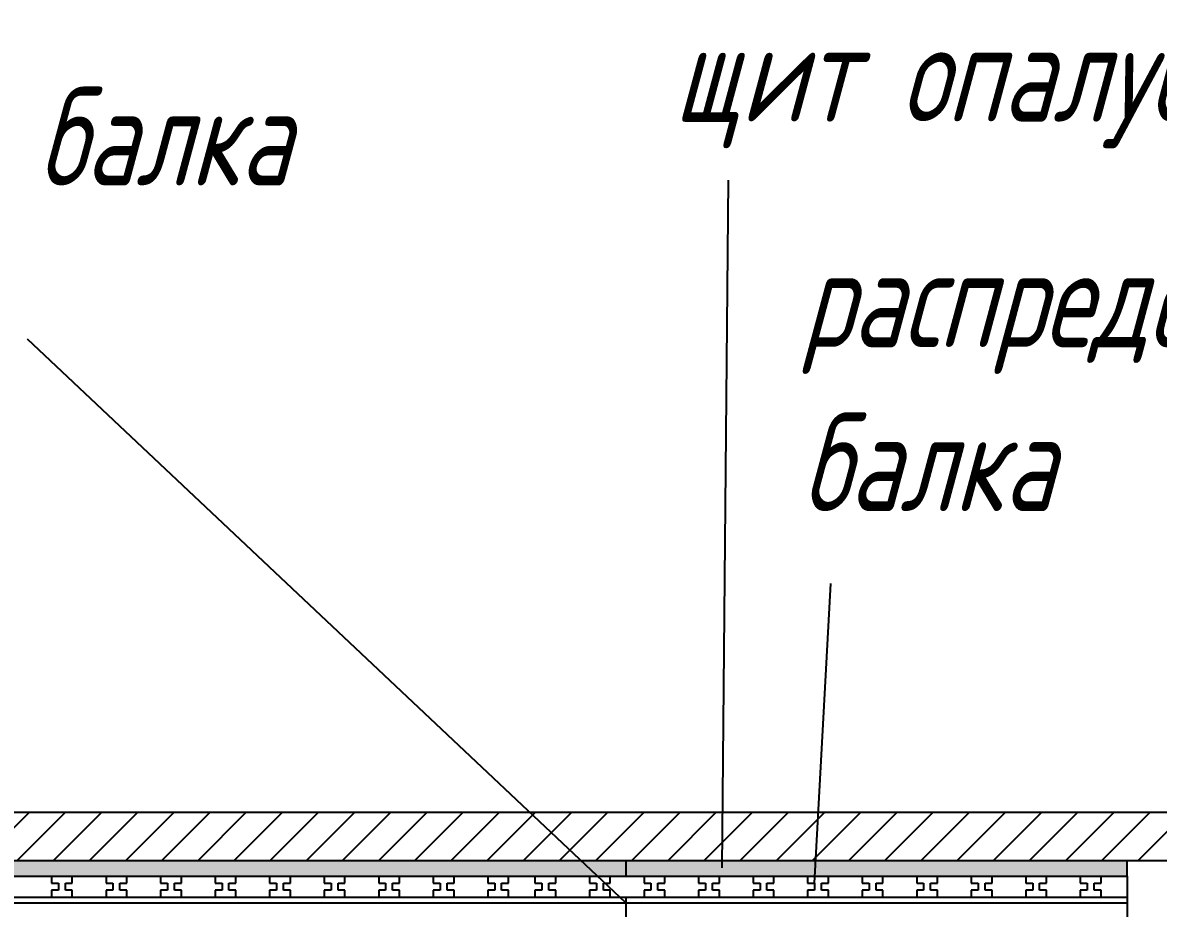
# Model space of a CAD drawing. Header units: millimetres. Extents: x 5763 to 12018931, y 39842 to 3600577.
# Drawn here: x 956862 to 961939, y 767462 to 771424 of the extents above; entities that cross this region are included whole.
import ezdxf

# ---------------------------------------------------------------- set-up
doc = ezdxf.new("R2010")
doc.units = ezdxf.units.MM
doc.layers.add('1SERV2', color=9, linetype='Continuous')
doc.styles.get("Standard").update_dxf_attribs({"font": 'romans.shx', "width": 0.7, "oblique": 15, "height": 500})

msp = doc.modelspace()

# ---------------------------------------------------------------- hatches: boundary and pattern name
h = msp.add_hatch()
h.set_pattern_fill('ANSI31', color=256, scale=36)
h.set_pattern_definition([(45, (428056.19, 63186.57), (-80.822305, 80.822305), [])])
h.paths.add_polyline_path([(967460.44913, 767891.83633), (959198.44913, 767891.83633), (952160.44913, 767891.83633), (952160.44913, 767675.83633), (967460.44913, 767675.83633)])
h = msp.add_hatch(color=256)
h.dxf.hatch_style = 1
h.paths.add_polyline_path([(959198.44913, 767675.83633), (952520.44913, 767675.83633), (952520.44913, 767605.83633), (959198.44913, 767605.83633)])
h = msp.add_hatch(color=256)
h.dxf.hatch_style = 1
h.paths.add_polyline_path([(959558.44913, 767675.83633), (959358.3302, 767675.83633), (959432.57695, 767605.83633), (959558.44913, 767605.83633)])
h.paths.add_polyline_path([(959358.3302, 767675.83633), (959198.44913, 767675.83633), (959198.44913, 767605.83633), (959432.57695, 767605.83633)])
h = msp.add_hatch(color=256)
h.dxf.hatch_style = 1
h.paths.add_polyline_path([(961800.44913, 767675.83633), (960408.22418, 767675.83633), (960404.38867, 767605.83633), (961800.44913, 767605.83633)])
h.paths.add_polyline_path([(960408.22418, 767675.83633), (959558.44913, 767675.83633), (959558.44913, 767605.83633), (960062.44913, 767605.83633), (960404.38867, 767605.83633)])
h.paths.add_polyline_path([(967100.44913, 767675.83633), (962100.44913, 767675.83633), (962100.44913, 767605.83633), (967100.44913, 767605.83633)])

# ---------------------------------------------------------------- linework, layer by layer
for p, q in [((959989.16011, 767642.49535), (960017.99253, 770719.25832)), ((959558.44913, 767487.16378), (956884.41578, 770008.24814)), ((960402.6483, 767574.07373), (960476.10172, 768914.63467)), ((952160.44913, 767891.83633), (959198.44913, 767891.83633)), ((959198.44913, 767891.83633), (967460.44913, 767891.83633)), ((952160.44913, 767675.83633), (967460.44913, 767675.83633)), ((952520.44913, 767675.83633), (959198.44913, 767675.83633)), ((959558.44913, 767675.83633), (967100.44913, 767675.83633)), ((959558.44913, 767675.83633), (959558.44913, 767605.83633)), ((961800.44913, 767605.83633), (961800.44913, 767675.83633)), ((952520.44913, 767605.83633), (959198.44913, 767605.83633)), ((956990.93926, 767605.83633), (956990.93926, 767574.07373)), ((956990.93926, 767605.83633), (956990.93926, 767574.07373)), ((956990.93926, 767574.07373), (957021.93926, 767574.07373)), ((956990.93926, 767574.07373), (957021.93926, 767574.07373)), ((957021.93926, 767574.07373), (957021.93926, 767543.07373)), ((957021.93926, 767574.07373), (957021.93926, 767543.07373)), ((957052.93926, 767543.07373), (957052.93926, 767574.07373)), ((957052.93926, 767574.07373), (957083.93926, 767574.07373)), ((957052.93926, 767543.07373), (957052.93926, 767574.07373)), ((957052.93926, 767574.07373), (957083.93926, 767574.07373)), ((957083.93926, 767574.07373), (957083.93926, 767605.83633)), ((957083.93926, 767574.07373), (957083.93926, 767605.83633)), ((957234.75866, 767605.83633), (957234.75866, 767574.07373)), ((957234.75866, 767605.83633), (957234.75866, 767574.07373)), ((957234.75866, 767574.07373), (957265.75866, 767574.07373)), ((957234.75866, 767574.07373), (957265.75866, 767574.07373)), ((957265.75866, 767574.07373), (957265.75866, 767543.07373)), ((957265.75866, 767574.07373), (957265.75866, 767543.07373)), ((957296.75866, 767543.07373), (957296.75866, 767574.07373)), ((957296.75866, 767574.07373), (957327.75866, 767574.07373)), ((957296.75866, 767543.07373), (957296.75866, 767574.07373)), ((957296.75866, 767574.07373), (957327.75866, 767574.07373)), ((957327.75866, 767574.07373), (957327.75866, 767605.83633)), ((957327.75866, 767574.07373), (957327.75866, 767605.83633)), ((957478.57806, 767605.83633), (957478.57806, 767574.07373)), ((957478.57806, 767605.83633), (957478.57806, 767574.07373)), ((957478.57806, 767574.07373), (957509.57806, 767574.07373)), ((957478.57806, 767574.07373), (957509.57806, 767574.07373)), ((957509.57806, 767574.07373), (957509.57806, 767543.07373)), ((957509.57806, 767574.07373), (957509.57806, 767543.07373)), ((957540.57806, 767543.07373), (957540.57806, 767574.07373)), ((957540.57806, 767574.07373), (957571.57806, 767574.07373)), ((957540.57806, 767543.07373), (957540.57806, 767574.07373)), ((957540.57806, 767574.07373), (957571.57806, 767574.07373)), ((957571.57806, 767574.07373), (957571.57806, 767605.83633)), ((957571.57806, 767574.07373), (957571.57806, 767605.83633)), ((957722.39746, 767605.83633), (957722.39746, 767574.07373)), ((957722.39746, 767605.83633), (957722.39746, 767574.07373)), ((957722.39746, 767574.07373), (957753.39746, 767574.07373)), ((957722.39746, 767574.07373), (957753.39746, 767574.07373)), ((957753.39746, 767574.07373), (957753.39746, 767543.07373)), ((957753.39746, 767574.07373), (957753.39746, 767543.07373)), ((957784.39746, 767543.07373), (957784.39746, 767574.07373)), ((957784.39746, 767574.07373), (957815.39746, 767574.07373)), ((957784.39746, 767543.07373), (957784.39746, 767574.07373)), ((957784.39746, 767574.07373), (957815.39746, 767574.07373)), ((957815.39746, 767574.07373), (957815.39746, 767605.83633)), ((957815.39746, 767574.07373), (957815.39746, 767605.83633)), ((957966.21686, 767605.83633), (957966.21686, 767574.07373)), ((957966.21686, 767605.83633), (957966.21686, 767574.07373)), ((957966.21686, 767574.07373), (957997.21686, 767574.07373)), ((957966.21686, 767574.07373), (957997.21686, 767574.07373)), ((957997.21686, 767574.07373), (957997.21686, 767543.07373)), ((957997.21686, 767574.07373), (957997.21686, 767543.07373)), ((958028.21686, 767543.07373), (958028.21686, 767574.07373)), ((958028.21686, 767574.07373), (958059.21686, 767574.07373)), ((958028.21686, 767543.07373), (958028.21686, 767574.07373)), ((958028.21686, 767574.07373), (958059.21686, 767574.07373)), ((958059.21686, 767574.07373), (958059.21686, 767605.83633)), ((958059.21686, 767574.07373), (958059.21686, 767605.83633)), ((958210.03625, 767605.83633), (958210.03625, 767574.07373)), ((958210.03625, 767605.83633), (958210.03625, 767574.07373)), ((958210.03625, 767574.07373), (958241.03625, 767574.07373)), ((958210.03625, 767574.07373), (958241.03625, 767574.07373)), ((958241.03625, 767574.07373), (958241.03625, 767543.07373)), ((958241.03625, 767574.07373), (958241.03625, 767543.07373)), ((958272.03625, 767543.07373), (958272.03625, 767574.07373)), ((958272.03625, 767574.07373), (958303.03625, 767574.07373)), ((958272.03625, 767543.07373), (958272.03625, 767574.07373)), ((958272.03625, 767574.07373), (958303.03625, 767574.07373)), ((958303.03625, 767574.07373), (958303.03625, 767605.83633)), ((958303.03625, 767574.07373), (958303.03625, 767605.83633)), ((958453.85565, 767605.83633), (958453.85565, 767574.07373)), ((958453.85565, 767605.83633), (958453.85565, 767574.07373)), ((958453.85565, 767574.07373), (958484.85565, 767574.07373)), ((958453.85565, 767574.07373), (958484.85565, 767574.07373)), ((958484.85565, 767574.07373), (958484.85565, 767543.07373)), ((958484.85565, 767574.07373), (958484.85565, 767543.07373)), ((958515.85565, 767543.07373), (958515.85565, 767574.07373)), ((958515.85565, 767574.07373), (958546.85565, 767574.07373)), ((958515.85565, 767543.07373), (958515.85565, 767574.07373)), ((958515.85565, 767574.07373), (958546.85565, 767574.07373)), ((958546.85565, 767574.07373), (958546.85565, 767605.83633)), ((958546.85565, 767574.07373), (958546.85565, 767605.83633)), ((958697.67505, 767605.83633), (958697.67505, 767574.07373)), ((958697.67505, 767605.83633), (958697.67505, 767574.07373)), ((958697.67505, 767574.07373), (958728.67505, 767574.07373)), ((958697.67505, 767574.07373), (958728.67505, 767574.07373)), ((958728.67505, 767574.07373), (958728.67505, 767543.07373)), ((958728.67505, 767574.07373), (958728.67505, 767543.07373)), ((958759.67505, 767543.07373), (958759.67505, 767574.07373)), ((958759.67505, 767574.07373), (958790.67505, 767574.07373)), ((958759.67505, 767543.07373), (958759.67505, 767574.07373)), ((958759.67505, 767574.07373), (958790.67505, 767574.07373)), ((958790.67505, 767574.07373), (958790.67505, 767605.83633)), ((958790.67505, 767574.07373), (958790.67505, 767605.83633)), ((958941.49445, 767605.83633), (958941.49445, 767574.07373)), ((958941.49445, 767605.83633), (958941.49445, 767574.07373)), ((958941.49445, 767605.83633), (958941.49445, 767574.07373)), ((958941.49445, 767574.07373), (958972.49445, 767574.07373)), ((958941.49445, 767574.07373), (958972.49445, 767574.07373)), ((958941.49445, 767574.07373), (958972.49445, 767574.07373)), ((958972.49445, 767574.07373), (958972.49445, 767543.07373)), ((958972.49445, 767574.07373), (958972.49445, 767543.07373)), ((958972.49445, 767574.07373), (958972.49445, 767543.07373)), ((959003.49445, 767543.07373), (959003.49445, 767574.07373)), ((959003.49445, 767574.07373), (959034.49445, 767574.07373)), ((959003.49445, 767543.07373), (959003.49445, 767574.07373)), ((959003.49445, 767574.07373), (959034.49445, 767574.07373)), ((959003.49445, 767543.07373), (959003.49445, 767574.07373)), ((959003.49445, 767574.07373), (959034.49445, 767574.07373)), ((959034.49445, 767574.07373), (959034.49445, 767605.83633)), ((959034.49445, 767574.07373), (959034.49445, 767605.83633)), ((959034.49445, 767574.07373), (959034.49445, 767605.83633)), ((959152.55131, 767605.92638), (959152.55131, 767574.16378)), ((959152.55131, 767574.16378), (959183.55131, 767574.16378)), ((959183.55131, 767574.16378), (959183.55131, 767543.16378)), ((959198.44913, 767605.83633), (959558.44913, 767605.83633)), ((959214.55131, 767543.16378), (959214.55131, 767574.16378)), ((959214.55131, 767574.16378), (959245.55131, 767574.16378)), ((959245.55131, 767574.16378), (959245.55131, 767605.92638)), ((959396.37071, 767605.92638), (959396.37071, 767574.16378)), ((959396.37071, 767605.92638), (959396.37071, 767574.16378)), ((959396.37071, 767574.16378), (959427.37071, 767574.16378)), ((959396.37071, 767574.16378), (959427.37071, 767574.16378)), ((959427.37071, 767574.16378), (959427.37071, 767543.16378)), ((959427.37071, 767574.16378), (959427.37071, 767543.16378)), ((959458.37071, 767543.16378), (959458.37071, 767574.16378)), ((959458.37071, 767574.16378), (959489.37071, 767574.16378)), ((959458.37071, 767543.16378), (959458.37071, 767574.16378)), ((959458.37071, 767574.16378), (959489.37071, 767574.16378)), ((959489.37071, 767574.16378), (959489.37071, 767605.92638)), ((959489.37071, 767574.16378), (959489.37071, 767605.92638)), ((959558.44913, 767605.83633), (961800.44913, 767605.83633)), ((959558.44913, 767605.83633), (960062.44913, 767605.83633)), ((959640.1901, 767605.92638), (959640.1901, 767574.16378)), ((959640.1901, 767605.92638), (959640.1901, 767574.16378)), ((959640.1901, 767605.92638), (959640.1901, 767574.16378)), ((959640.1901, 767605.92638), (959640.1901, 767574.16378)), ((959640.1901, 767605.83633), (959640.1901, 767574.07373)), ((959640.1901, 767574.16378), (959671.1901, 767574.16378)), ((959640.1901, 767574.16378), (959671.1901, 767574.16378)), ((959640.1901, 767574.16378), (959671.1901, 767574.16378)), ((959640.1901, 767574.16378), (959671.1901, 767574.16378)), ((959640.1901, 767574.07373), (959671.1901, 767574.07373)), ((959671.1901, 767574.16378), (959671.1901, 767543.16378)), ((959671.1901, 767574.16378), (959671.1901, 767543.16378)), ((959671.1901, 767574.16378), (959671.1901, 767543.16378)), ((959671.1901, 767574.16378), (959671.1901, 767543.16378)), ((959671.1901, 767574.07373), (959671.1901, 767543.07373)), ((959702.1901, 767543.16378), (959702.1901, 767574.16378)), ((959702.1901, 767574.16378), (959733.1901, 767574.16378)), ((959702.1901, 767543.16378), (959702.1901, 767574.16378)), ((959702.1901, 767574.16378), (959733.1901, 767574.16378)), ((959702.1901, 767543.16378), (959702.1901, 767574.16378)), ((959702.1901, 767574.16378), (959733.1901, 767574.16378)), ((959702.1901, 767543.16378), (959702.1901, 767574.16378)), ((959702.1901, 767574.16378), (959733.1901, 767574.16378)), ((959702.1901, 767543.07373), (959702.1901, 767574.07373)), ((959702.1901, 767574.07373), (959733.1901, 767574.07373)), ((959733.1901, 767574.16378), (959733.1901, 767605.92638)), ((959733.1901, 767574.16378), (959733.1901, 767605.92638)), ((959733.1901, 767574.16378), (959733.1901, 767605.92638)), ((959733.1901, 767574.16378), (959733.1901, 767605.92638)), ((959733.1901, 767574.07373), (959733.1901, 767605.83633)), ((959884.0095, 767605.83633), (959884.0095, 767574.07373)), ((959884.0095, 767605.83633), (959884.0095, 767574.07373)), ((959884.0095, 767574.07373), (959915.0095, 767574.07373)), ((959884.0095, 767574.07373), (959915.0095, 767574.07373)), ((959915.0095, 767574.07373), (959915.0095, 767543.07373)), ((959915.0095, 767574.07373), (959915.0095, 767543.07373)), ((959946.0095, 767543.07373), (959946.0095, 767574.07373)), ((959946.0095, 767574.07373), (959977.0095, 767574.07373)), ((959946.0095, 767543.07373), (959946.0095, 767574.07373)), ((959946.0095, 767574.07373), (959977.0095, 767574.07373)), ((959977.0095, 767574.07373), (959977.0095, 767605.83633)), ((959977.0095, 767574.07373), (959977.0095, 767605.83633)), ((960127.8289, 767605.83633), (960127.8289, 767574.07373)), ((960127.8289, 767605.83633), (960127.8289, 767574.07373)), ((960127.8289, 767605.83633), (960127.8289, 767574.07373)), ((960127.8289, 767605.83633), (960127.8289, 767574.07373)), ((960127.8289, 767574.07373), (960158.8289, 767574.07373)), ((960127.8289, 767574.07373), (960158.8289, 767574.07373)), ((960127.8289, 767574.07373), (960158.8289, 767574.07373)), ((960127.8289, 767574.07373), (960158.8289, 767574.07373)), ((960158.8289, 767574.07373), (960158.8289, 767543.07373)), ((960158.8289, 767574.07373), (960158.8289, 767543.07373)), ((960158.8289, 767574.07373), (960158.8289, 767543.07373)), ((960158.8289, 767574.07373), (960158.8289, 767543.07373)), ((960189.8289, 767543.07373), (960189.8289, 767574.07373)), ((960189.8289, 767574.07373), (960220.8289, 767574.07373)), ((960189.8289, 767543.07373), (960189.8289, 767574.07373)), ((960189.8289, 767574.07373), (960220.8289, 767574.07373)), ((960189.8289, 767543.07373), (960189.8289, 767574.07373)), ((960189.8289, 767574.07373), (960220.8289, 767574.07373)), ((960189.8289, 767543.07373), (960189.8289, 767574.07373)), ((960189.8289, 767574.07373), (960220.8289, 767574.07373)), ((960220.8289, 767574.07373), (960220.8289, 767605.83633)), ((960220.8289, 767574.07373), (960220.8289, 767605.83633)), ((960220.8289, 767574.07373), (960220.8289, 767605.83633)), ((960220.8289, 767574.07373), (960220.8289, 767605.83633)), ((960371.6483, 767605.83633), (960371.6483, 767574.07373)), ((960371.6483, 767605.83633), (960371.6483, 767574.07373)), ((960371.6483, 767574.07373), (960402.6483, 767574.07373)), ((960371.6483, 767574.07373), (960402.6483, 767574.07373)), ((960402.6483, 767574.07373), (960402.6483, 767543.07373)), ((960402.6483, 767574.07373), (960402.6483, 767543.07373)), ((960433.6483, 767543.07373), (960433.6483, 767574.07373)), ((960433.6483, 767574.07373), (960464.6483, 767574.07373)), ((960433.6483, 767543.07373), (960433.6483, 767574.07373)), ((960433.6483, 767574.07373), (960464.6483, 767574.07373)), ((960464.6483, 767574.07373), (960464.6483, 767605.83633)), ((960464.6483, 767574.07373), (960464.6483, 767605.83633)), ((960615.46769, 767605.83633), (960615.46769, 767574.07373)), ((960615.46769, 767605.83633), (960615.46769, 767574.07373)), ((960615.46769, 767574.07373), (960646.46769, 767574.07373)), ((960615.46769, 767574.07373), (960646.46769, 767574.07373)), ((960646.46769, 767574.07373), (960646.46769, 767543.07373)), ((960646.46769, 767574.07373), (960646.46769, 767543.07373)), ((960677.46769, 767543.07373), (960677.46769, 767574.07373)), ((960677.46769, 767574.07373), (960708.46769, 767574.07373)), ((960677.46769, 767543.07373), (960677.46769, 767574.07373)), ((960677.46769, 767574.07373), (960708.46769, 767574.07373)), ((960708.46769, 767574.07373), (960708.46769, 767605.83633)), ((960708.46769, 767574.07373), (960708.46769, 767605.83633)), ((960859.28709, 767605.83633), (960859.28709, 767574.07373)), ((960859.28709, 767605.83633), (960859.28709, 767574.07373)), ((960859.28709, 767574.07373), (960890.28709, 767574.07373)), ((960859.28709, 767574.07373), (960890.28709, 767574.07373)), ((960890.28709, 767574.07373), (960890.28709, 767543.07373)), ((960890.28709, 767574.07373), (960890.28709, 767543.07373)), ((960921.28709, 767543.07373), (960921.28709, 767574.07373)), ((960921.28709, 767574.07373), (960952.28709, 767574.07373)), ((960921.28709, 767543.07373), (960921.28709, 767574.07373)), ((960921.28709, 767574.07373), (960952.28709, 767574.07373)), ((960952.28709, 767574.07373), (960952.28709, 767605.83633)), ((960952.28709, 767574.07373), (960952.28709, 767605.83633)), ((961103.10649, 767605.83633), (961103.10649, 767574.07373)), ((961103.10649, 767605.83633), (961103.10649, 767574.07373)), ((961103.10649, 767574.07373), (961134.10649, 767574.07373)), ((961103.10649, 767574.07373), (961134.10649, 767574.07373)), ((961134.10649, 767574.07373), (961134.10649, 767543.07373)), ((961134.10649, 767574.07373), (961134.10649, 767543.07373)), ((961165.10649, 767543.07373), (961165.10649, 767574.07373)), ((961165.10649, 767574.07373), (961196.10649, 767574.07373)), ((961165.10649, 767543.07373), (961165.10649, 767574.07373)), ((961165.10649, 767574.07373), (961196.10649, 767574.07373)), ((961196.10649, 767574.07373), (961196.10649, 767605.83633)), ((961196.10649, 767574.07373), (961196.10649, 767605.83633)), ((961346.92589, 767605.83633), (961346.92589, 767574.07373)), ((961346.92589, 767605.83633), (961346.92589, 767574.07373)), ((961346.92589, 767574.07373), (961377.92589, 767574.07373)), ((961346.92589, 767574.07373), (961377.92589, 767574.07373)), ((961377.92589, 767574.07373), (961377.92589, 767543.07373)), ((961377.92589, 767574.07373), (961377.92589, 767543.07373)), ((961408.92589, 767543.07373), (961408.92589, 767574.07373)), ((961408.92589, 767574.07373), (961439.92589, 767574.07373)), ((961408.92589, 767543.07373), (961408.92589, 767574.07373)), ((961408.92589, 767574.07373), (961439.92589, 767574.07373)), ((961439.92589, 767574.07373), (961439.92589, 767605.83633)), ((961439.92589, 767574.07373), (961439.92589, 767605.83633)), ((961590.74529, 767605.83633), (961590.74529, 767574.07373)), ((961590.74529, 767605.83633), (961590.74529, 767574.07373)), ((961590.74529, 767574.07373), (961621.74529, 767574.07373)), ((961590.74529, 767574.07373), (961621.74529, 767574.07373)), ((961621.74529, 767574.07373), (961621.74529, 767543.07373)), ((961621.74529, 767574.07373), (961621.74529, 767543.07373)), ((961652.74529, 767543.07373), (961652.74529, 767574.07373)), ((961652.74529, 767574.07373), (961683.74529, 767574.07373)), ((961652.74529, 767543.07373), (961652.74529, 767574.07373)), ((961652.74529, 767574.07373), (961683.74529, 767574.07373)), ((961683.74529, 767574.07373), (961683.74529, 767605.83633)), ((961683.74529, 767574.07373), (961683.74529, 767605.83633)), ((961800.44913, 767605.83633), (961800.44913, 763355.83633)), ((957021.93926, 767543.07373), (956990.93926, 767543.07373)), ((956990.93926, 767543.07373), (956990.93926, 767512.07373)), ((957021.93926, 767543.07373), (956990.93926, 767543.07373)), ((956990.93926, 767543.07373), (956990.93926, 767512.07373)), ((957083.93926, 767543.07373), (957052.93926, 767543.07373)), ((957083.93926, 767543.07373), (957052.93926, 767543.07373)), ((957083.93926, 767512.07373), (957083.93926, 767543.07373)), ((957083.93926, 767512.07373), (957083.93926, 767543.07373)), ((957265.75866, 767543.07373), (957234.75866, 767543.07373)), ((957234.75866, 767543.07373), (957234.75866, 767512.07373)), ((957265.75866, 767543.07373), (957234.75866, 767543.07373)), ((957234.75866, 767543.07373), (957234.75866, 767512.07373)), ((957327.75866, 767543.07373), (957296.75866, 767543.07373)), ((957327.75866, 767543.07373), (957296.75866, 767543.07373)), ((957327.75866, 767512.07373), (957327.75866, 767543.07373)), ((957327.75866, 767512.07373), (957327.75866, 767543.07373)), ((957509.57806, 767543.07373), (957478.57806, 767543.07373)), ((957478.57806, 767543.07373), (957478.57806, 767512.07373)), ((957509.57806, 767543.07373), (957478.57806, 767543.07373)), ((957478.57806, 767543.07373), (957478.57806, 767512.07373)), ((957571.57806, 767543.07373), (957540.57806, 767543.07373)), ((957571.57806, 767543.07373), (957540.57806, 767543.07373)), ((957571.57806, 767512.07373), (957571.57806, 767543.07373)), ((957571.57806, 767512.07373), (957571.57806, 767543.07373)), ((957753.39746, 767543.07373), (957722.39746, 767543.07373)), ((957722.39746, 767543.07373), (957722.39746, 767512.07373)), ((957753.39746, 767543.07373), (957722.39746, 767543.07373)), ((957722.39746, 767543.07373), (957722.39746, 767512.07373)), ((957815.39746, 767543.07373), (957784.39746, 767543.07373)), ((957815.39746, 767543.07373), (957784.39746, 767543.07373)), ((957815.39746, 767512.07373), (957815.39746, 767543.07373)), ((957815.39746, 767512.07373), (957815.39746, 767543.07373)), ((957997.21686, 767543.07373), (957966.21686, 767543.07373)), ((957966.21686, 767543.07373), (957966.21686, 767512.07373)), ((957997.21686, 767543.07373), (957966.21686, 767543.07373)), ((957966.21686, 767543.07373), (957966.21686, 767512.07373)), ((958059.21686, 767543.07373), (958028.21686, 767543.07373)), ((958059.21686, 767543.07373), (958028.21686, 767543.07373)), ((958059.21686, 767512.07373), (958059.21686, 767543.07373)), ((958059.21686, 767512.07373), (958059.21686, 767543.07373)), ((958241.03625, 767543.07373), (958210.03625, 767543.07373)), ((958210.03625, 767543.07373), (958210.03625, 767512.07373)), ((958241.03625, 767543.07373), (958210.03625, 767543.07373)), ((958210.03625, 767543.07373), (958210.03625, 767512.07373)), ((958303.03625, 767543.07373), (958272.03625, 767543.07373)), ((958303.03625, 767543.07373), (958272.03625, 767543.07373)), ((958303.03625, 767512.07373), (958303.03625, 767543.07373)), ((958303.03625, 767512.07373), (958303.03625, 767543.07373)), ((958484.85565, 767543.07373), (958453.85565, 767543.07373)), ((958453.85565, 767543.07373), (958453.85565, 767512.07373)), ((958484.85565, 767543.07373), (958453.85565, 767543.07373)), ((958453.85565, 767543.07373), (958453.85565, 767512.07373)), ((958546.85565, 767543.07373), (958515.85565, 767543.07373)), ((958546.85565, 767543.07373), (958515.85565, 767543.07373)), ((958546.85565, 767512.07373), (958546.85565, 767543.07373)), ((958546.85565, 767512.07373), (958546.85565, 767543.07373)), ((958728.67505, 767543.07373), (958697.67505, 767543.07373)), ((958697.67505, 767543.07373), (958697.67505, 767512.07373)), ((958728.67505, 767543.07373), (958697.67505, 767543.07373)), ((958697.67505, 767543.07373), (958697.67505, 767512.07373)), ((958790.67505, 767543.07373), (958759.67505, 767543.07373)), ((958790.67505, 767543.07373), (958759.67505, 767543.07373)), ((958790.67505, 767512.07373), (958790.67505, 767543.07373)), ((958790.67505, 767512.07373), (958790.67505, 767543.07373)), ((958972.49445, 767543.07373), (958941.49445, 767543.07373)), ((958941.49445, 767543.07373), (958941.49445, 767512.07373)), ((958972.49445, 767543.07373), (958941.49445, 767543.07373)), ((958941.49445, 767543.07373), (958941.49445, 767512.07373)), ((958972.49445, 767543.07373), (958941.49445, 767543.07373)), ((958941.49445, 767543.07373), (958941.49445, 767512.07373)), ((959034.49445, 767543.07373), (959003.49445, 767543.07373)), ((959034.49445, 767543.07373), (959003.49445, 767543.07373)), ((959034.49445, 767543.07373), (959003.49445, 767543.07373)), ((959034.49445, 767512.07373), (959034.49445, 767543.07373)), ((959034.49445, 767512.07373), (959034.49445, 767543.07373)), ((959034.49445, 767512.07373), (959034.49445, 767543.07373)), ((959183.55131, 767543.16378), (959152.55131, 767543.16378)), ((959152.55131, 767543.16378), (959152.55131, 767512.16378)), ((959245.55131, 767543.16378), (959214.55131, 767543.16378)), ((959245.55131, 767512.16378), (959245.55131, 767543.16378)), ((959427.37071, 767543.16378), (959396.37071, 767543.16378)), ((959396.37071, 767543.16378), (959396.37071, 767512.16378)), ((959427.37071, 767543.16378), (959396.37071, 767543.16378)), ((959396.37071, 767543.16378), (959396.37071, 767512.16378)), ((959489.37071, 767543.16378), (959458.37071, 767543.16378)), ((959489.37071, 767543.16378), (959458.37071, 767543.16378)), ((959489.37071, 767512.16378), (959489.37071, 767543.16378)), ((959489.37071, 767512.16378), (959489.37071, 767543.16378)), ((959671.1901, 767543.16378), (959640.1901, 767543.16378)), ((959640.1901, 767543.16378), (959640.1901, 767512.16378)), ((959671.1901, 767543.16378), (959640.1901, 767543.16378)), ((959640.1901, 767543.16378), (959640.1901, 767512.16378)), ((959671.1901, 767543.16378), (959640.1901, 767543.16378)), ((959640.1901, 767543.16378), (959640.1901, 767512.16378)), ((959671.1901, 767543.16378), (959640.1901, 767543.16378)), ((959640.1901, 767543.16378), (959640.1901, 767512.16378)), ((959671.1901, 767543.07373), (959640.1901, 767543.07373)), ((959640.1901, 767543.07373), (959640.1901, 767512.07373)), ((959733.1901, 767543.16378), (959702.1901, 767543.16378)), ((959733.1901, 767543.16378), (959702.1901, 767543.16378)), ((959733.1901, 767543.16378), (959702.1901, 767543.16378)), ((959733.1901, 767543.16378), (959702.1901, 767543.16378)), ((959733.1901, 767543.07373), (959702.1901, 767543.07373)), ((959733.1901, 767512.16378), (959733.1901, 767543.16378)), ((959733.1901, 767512.16378), (959733.1901, 767543.16378)), ((959733.1901, 767512.16378), (959733.1901, 767543.16378)), ((959733.1901, 767512.16378), (959733.1901, 767543.16378)), ((959733.1901, 767512.07373), (959733.1901, 767543.07373)), ((959915.0095, 767543.07373), (959884.0095, 767543.07373)), ((959884.0095, 767543.07373), (959884.0095, 767512.07373)), ((959915.0095, 767543.07373), (959884.0095, 767543.07373)), ((959884.0095, 767543.07373), (959884.0095, 767512.07373)), ((959977.0095, 767543.07373), (959946.0095, 767543.07373)), ((959977.0095, 767543.07373), (959946.0095, 767543.07373)), ((959977.0095, 767512.07373), (959977.0095, 767543.07373)), ((959977.0095, 767512.07373), (959977.0095, 767543.07373)), ((960158.8289, 767543.07373), (960127.8289, 767543.07373)), ((960127.8289, 767543.07373), (960127.8289, 767512.07373)), ((960158.8289, 767543.07373), (960127.8289, 767543.07373)), ((960127.8289, 767543.07373), (960127.8289, 767512.07373)), ((960158.8289, 767543.07373), (960127.8289, 767543.07373)), ((960127.8289, 767543.07373), (960127.8289, 767512.07373)), ((960158.8289, 767543.07373), (960127.8289, 767543.07373)), ((960127.8289, 767543.07373), (960127.8289, 767512.07373)), ((960220.8289, 767543.07373), (960189.8289, 767543.07373)), ((960220.8289, 767543.07373), (960189.8289, 767543.07373)), ((960220.8289, 767543.07373), (960189.8289, 767543.07373)), ((960220.8289, 767543.07373), (960189.8289, 767543.07373)), ((960220.8289, 767512.07373), (960220.8289, 767543.07373)), ((960220.8289, 767512.07373), (960220.8289, 767543.07373)), ((960220.8289, 767512.07373), (960220.8289, 767543.07373)), ((960220.8289, 767512.07373), (960220.8289, 767543.07373)), ((960402.6483, 767543.07373), (960371.6483, 767543.07373)), ((960371.6483, 767543.07373), (960371.6483, 767512.07373)), ((960402.6483, 767543.07373), (960371.6483, 767543.07373)), ((960371.6483, 767543.07373), (960371.6483, 767512.07373)), ((960464.6483, 767543.07373), (960433.6483, 767543.07373)), ((960464.6483, 767543.07373), (960433.6483, 767543.07373)), ((960464.6483, 767512.07373), (960464.6483, 767543.07373)), ((960464.6483, 767512.07373), (960464.6483, 767543.07373)), ((960646.46769, 767543.07373), (960615.46769, 767543.07373)), ((960615.46769, 767543.07373), (960615.46769, 767512.07373)), ((960646.46769, 767543.07373), (960615.46769, 767543.07373)), ((960615.46769, 767543.07373), (960615.46769, 767512.07373)), ((960708.46769, 767543.07373), (960677.46769, 767543.07373)), ((960708.46769, 767543.07373), (960677.46769, 767543.07373)), ((960708.46769, 767512.07373), (960708.46769, 767543.07373)), ((960708.46769, 767512.07373), (960708.46769, 767543.07373)), ((960890.28709, 767543.07373), (960859.28709, 767543.07373)), ((960859.28709, 767543.07373), (960859.28709, 767512.07373)), ((960890.28709, 767543.07373), (960859.28709, 767543.07373)), ((960859.28709, 767543.07373), (960859.28709, 767512.07373)), ((960952.28709, 767543.07373), (960921.28709, 767543.07373)), ((960952.28709, 767543.07373), (960921.28709, 767543.07373)), ((960952.28709, 767512.07373), (960952.28709, 767543.07373)), ((960952.28709, 767512.07373), (960952.28709, 767543.07373)), ((961134.10649, 767543.07373), (961103.10649, 767543.07373)), ((961103.10649, 767543.07373), (961103.10649, 767512.07373)), ((961134.10649, 767543.07373), (961103.10649, 767543.07373)), ((961103.10649, 767543.07373), (961103.10649, 767512.07373)), ((961196.10649, 767543.07373), (961165.10649, 767543.07373)), ((961196.10649, 767543.07373), (961165.10649, 767543.07373)), ((961196.10649, 767512.07373), (961196.10649, 767543.07373)), ((961196.10649, 767512.07373), (961196.10649, 767543.07373)), ((961377.92589, 767543.07373), (961346.92589, 767543.07373)), ((961346.92589, 767543.07373), (961346.92589, 767512.07373)), ((961377.92589, 767543.07373), (961346.92589, 767543.07373)), ((961346.92589, 767543.07373), (961346.92589, 767512.07373)), ((961439.92589, 767543.07373), (961408.92589, 767543.07373)), ((961439.92589, 767543.07373), (961408.92589, 767543.07373)), ((961439.92589, 767512.07373), (961439.92589, 767543.07373)), ((961439.92589, 767512.07373), (961439.92589, 767543.07373)), ((961621.74529, 767543.07373), (961590.74529, 767543.07373)), ((961590.74529, 767543.07373), (961590.74529, 767512.07373)), ((961621.74529, 767543.07373), (961590.74529, 767543.07373)), ((961590.74529, 767543.07373), (961590.74529, 767512.07373)), ((961683.74529, 767543.07373), (961652.74529, 767543.07373)), ((961683.74529, 767543.07373), (961652.74529, 767543.07373)), ((961683.74529, 767512.07373), (961683.74529, 767543.07373)), ((961683.74529, 767512.07373), (961683.74529, 767543.07373)), ((952520.44913, 767512.16378), (959558.44913, 767512.16378)), ((955771.84228, 767487.16378), (959558.44913, 767487.16378)), ((956990.93926, 767512.07373), (957021.93926, 767512.07373)), ((956990.93926, 767512.07373), (957021.93926, 767512.07373)), ((957021.93926, 767512.07373), (957052.93926, 767512.07373)), ((957021.93926, 767512.07373), (957052.93926, 767512.07373)), ((957052.93926, 767512.07373), (957083.93926, 767512.07373)), ((957052.93926, 767512.07373), (957083.93926, 767512.07373)), ((957234.75866, 767512.07373), (957265.75866, 767512.07373)), ((957234.75866, 767512.07373), (957265.75866, 767512.07373)), ((957265.75866, 767512.07373), (957296.75866, 767512.07373)), ((957265.75866, 767512.07373), (957296.75866, 767512.07373)), ((957296.75866, 767512.07373), (957327.75866, 767512.07373)), ((957296.75866, 767512.07373), (957327.75866, 767512.07373)), ((957478.57806, 767512.07373), (957509.57806, 767512.07373)), ((957478.57806, 767512.07373), (957509.57806, 767512.07373)), ((957509.57806, 767512.07373), (957540.57806, 767512.07373)), ((957509.57806, 767512.07373), (957540.57806, 767512.07373)), ((957540.57806, 767512.07373), (957571.57806, 767512.07373)), ((957540.57806, 767512.07373), (957571.57806, 767512.07373)), ((957722.39746, 767512.07373), (957753.39746, 767512.07373)), ((957722.39746, 767512.07373), (957753.39746, 767512.07373)), ((957753.39746, 767512.07373), (957784.39746, 767512.07373)), ((957753.39746, 767512.07373), (957784.39746, 767512.07373)), ((957784.39746, 767512.07373), (957815.39746, 767512.07373)), ((957784.39746, 767512.07373), (957815.39746, 767512.07373)), ((957966.21686, 767512.07373), (957997.21686, 767512.07373)), ((957966.21686, 767512.07373), (957997.21686, 767512.07373)), ((957997.21686, 767512.07373), (958028.21686, 767512.07373)), ((957997.21686, 767512.07373), (958028.21686, 767512.07373)), ((958028.21686, 767512.07373), (958059.21686, 767512.07373)), ((958028.21686, 767512.07373), (958059.21686, 767512.07373)), ((958210.03625, 767512.07373), (958241.03625, 767512.07373)), ((958210.03625, 767512.07373), (958241.03625, 767512.07373)), ((958241.03625, 767512.07373), (958272.03625, 767512.07373)), ((958241.03625, 767512.07373), (958272.03625, 767512.07373)), ((958272.03625, 767512.07373), (958303.03625, 767512.07373)), ((958272.03625, 767512.07373), (958303.03625, 767512.07373)), ((958453.85565, 767512.07373), (958484.85565, 767512.07373)), ((958453.85565, 767512.07373), (958484.85565, 767512.07373)), ((958484.85565, 767512.07373), (958515.85565, 767512.07373)), ((958484.85565, 767512.07373), (958515.85565, 767512.07373)), ((958515.85565, 767512.07373), (958546.85565, 767512.07373)), ((958515.85565, 767512.07373), (958546.85565, 767512.07373)), ((958697.67505, 767512.07373), (958728.67505, 767512.07373)), ((958697.67505, 767512.07373), (958728.67505, 767512.07373)), ((958728.67505, 767512.07373), (958759.67505, 767512.07373)), ((958728.67505, 767512.07373), (958759.67505, 767512.07373)), ((958759.67505, 767512.07373), (958790.67505, 767512.07373)), ((958759.67505, 767512.07373), (958790.67505, 767512.07373)), ((958941.49445, 767512.07373), (958972.49445, 767512.07373)), ((958941.49445, 767512.07373), (958972.49445, 767512.07373)), ((958941.49445, 767512.07373), (958972.49445, 767512.07373)), ((958972.49445, 767512.07373), (959003.49445, 767512.07373)), ((958972.49445, 767512.07373), (959003.49445, 767512.07373)), ((958972.49445, 767512.07373), (959003.49445, 767512.07373)), ((959003.49445, 767512.07373), (959034.49445, 767512.07373)), ((959003.49445, 767512.07373), (959034.49445, 767512.07373)), ((959003.49445, 767512.07373), (959034.49445, 767512.07373)), ((959558.44913, 767512.16378), (961800.44913, 767512.16378)), ((959558.44913, 767512.16378), (959558.44913, 767412.16378)), ((959558.44913, 767512.16378), (959558.44913, 767487.16378)), ((959558.44913, 767487.16378), (961800.44913, 767487.16378)), ((959558.44913, 767487.16378), (960062.44913, 767487.16378)), ((959640.1901, 767512.07373), (959671.1901, 767512.07373)), ((959671.1901, 767512.07373), (959702.1901, 767512.07373)), ((959672.95264, 767512.07373), (959703.95264, 767512.07373)), ((959672.95264, 767512.07373), (959703.95264, 767512.07373)), ((959702.1901, 767512.07373), (959733.1901, 767512.07373)), ((959703.95264, 767512.07373), (959734.95264, 767512.07373)), ((959703.95264, 767512.07373), (959734.95264, 767512.07373)), ((959734.95264, 767512.07373), (959765.95264, 767512.07373)), ((959734.95264, 767512.07373), (959765.95264, 767512.07373)), ((959884.0095, 767512.07373), (959915.0095, 767512.07373)), ((959884.0095, 767512.07373), (959915.0095, 767512.07373)), ((959915.0095, 767512.07373), (959946.0095, 767512.07373)), ((959915.0095, 767512.07373), (959946.0095, 767512.07373)), ((959916.77204, 767512.07373), (959947.77204, 767512.07373)), ((959946.0095, 767512.07373), (959977.0095, 767512.07373)), ((959946.0095, 767512.07373), (959977.0095, 767512.07373)), ((959947.77204, 767512.07373), (959978.77204, 767512.07373)), ((959978.77204, 767512.07373), (960009.77204, 767512.07373)), ((960127.8289, 767512.07373), (960158.8289, 767512.07373)), ((960127.8289, 767512.07373), (960158.8289, 767512.07373)), ((960158.8289, 767512.07373), (960189.8289, 767512.07373)), ((960158.8289, 767512.07373), (960189.8289, 767512.07373)), ((960189.8289, 767512.07373), (960220.8289, 767512.07373)), ((960189.8289, 767512.07373), (960220.8289, 767512.07373)), ((960371.6483, 767512.07373), (960402.6483, 767512.07373)), ((960371.6483, 767512.07373), (960402.6483, 767512.07373)), ((960402.6483, 767512.07373), (960433.6483, 767512.07373)), ((960402.6483, 767512.07373), (960433.6483, 767512.07373)), ((960433.6483, 767512.07373), (960464.6483, 767512.07373)), ((960433.6483, 767512.07373), (960464.6483, 767512.07373)), ((960615.46769, 767512.07373), (960646.46769, 767512.07373)), ((960615.46769, 767512.07373), (960646.46769, 767512.07373)), ((960646.46769, 767512.07373), (960677.46769, 767512.07373)), ((960646.46769, 767512.07373), (960677.46769, 767512.07373)), ((960677.46769, 767512.07373), (960708.46769, 767512.07373)), ((960677.46769, 767512.07373), (960708.46769, 767512.07373)), ((960859.28709, 767512.07373), (960890.28709, 767512.07373)), ((960859.28709, 767512.07373), (960890.28709, 767512.07373)), ((960890.28709, 767512.07373), (960921.28709, 767512.07373)), ((960890.28709, 767512.07373), (960921.28709, 767512.07373)), ((960921.28709, 767512.07373), (960952.28709, 767512.07373)), ((960921.28709, 767512.07373), (960952.28709, 767512.07373)), ((961103.10649, 767512.07373), (961134.10649, 767512.07373)), ((961103.10649, 767512.07373), (961134.10649, 767512.07373)), ((961134.10649, 767512.07373), (961165.10649, 767512.07373)), ((961134.10649, 767512.07373), (961165.10649, 767512.07373)), ((961165.10649, 767512.07373), (961196.10649, 767512.07373)), ((961165.10649, 767512.07373), (961196.10649, 767512.07373)), ((961346.92589, 767512.07373), (961377.92589, 767512.07373)), ((961346.92589, 767512.07373), (961377.92589, 767512.07373)), ((961377.92589, 767512.07373), (961408.92589, 767512.07373)), ((961377.92589, 767512.07373), (961408.92589, 767512.07373)), ((961408.92589, 767512.07373), (961439.92589, 767512.07373)), ((961408.92589, 767512.07373), (961439.92589, 767512.07373)), ((961590.74529, 767512.07373), (961621.74529, 767512.07373)), ((961590.74529, 767512.07373), (961621.74529, 767512.07373)), ((961621.74529, 767512.07373), (961652.74529, 767512.07373)), ((961621.74529, 767512.07373), (961652.74529, 767512.07373)), ((961652.74529, 767512.07373), (961683.74529, 767512.07373)), ((961652.74529, 767512.07373), (961683.74529, 767512.07373))]:
    msp.add_line(p, q)

# ---------------------------------------------------------------- texts
at = {"layer": '1SERV2', "color": 7, "char_height": 439.5696516, "width": 4329.25986, "attachment_point": 1}
for s, insert in [('щит опалубки', (959774.17811, 771421.26325)), ('несущая балка', (955190.92476, 771135.92588)), ('распределительная балка', (960344.64532, 770411.58996))]:
    msp.add_mtext(s, dxfattribs=dict(at, insert=insert))

doc.saveas('drawing.dxf')
